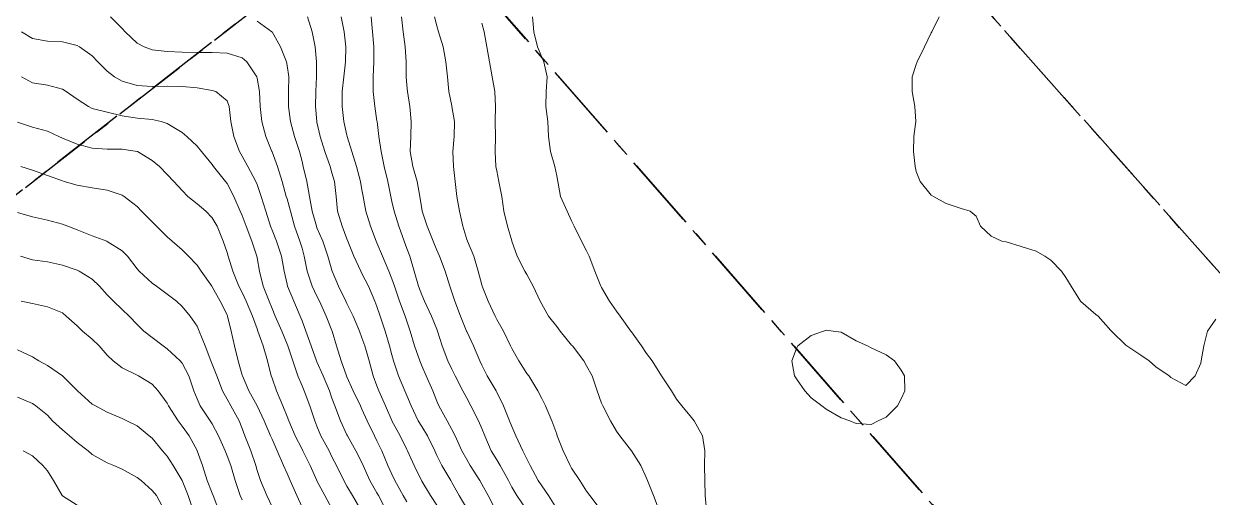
# Model space of a CAD drawing. Header units: centimetres. Extents: x 0 to 642158, y -847 to 649707.
# Drawn here: x 617182.96 to 617222.63, y 620418.69 to 620434.52 of the extents above; entities that cross this region are included whole.
import ezdxf

# ---------------------------------------------------------------- set-up
doc = ezdxf.new("R2010")
doc.units = ezdxf.units.CM
doc.header["$MEASUREMENT"] = 0
doc.linetypes.add('CENTERX2', pattern=[4, 2.5, -0.5, 0.5, -0.5])
doc.layers.add('SPW_parcellaire cadastral', color=7, linetype='CENTERX2', lineweight=25, true_color=0xff0542)
doc.layers.add('WAL_topographie 0.5', color=253, linetype='Continuous', lineweight=20)

msp = doc.modelspace()

# ---------------------------------------------------------------- linework, layer by layer
at = {"layer": 'SPW_parcellaire cadastral'}
for points in [[(617274.764, 620500.676), (617269.952, 620496.899), (617211.998, 620451.663), (617205.087, 620446.27), (617195.532, 620438.811), (617164.102, 620414.279), (617134.906, 620391.492), (617133.598, 620390.47), (617094.809, 620440.723), (617090.922, 620445.759), (617243.342, 620567.204), (617274.764, 620500.676)], [(617286.739, 620465.896), (617334.299, 620378.327), (617337.548, 620363.525), (617308.437, 620329.669), (617205.087, 620446.27), (617211.998, 620451.663), (617233.03, 620423.492), (617286.739, 620465.896)], [(617308.437, 620329.669), (617303.071, 620323.455), (617299.621, 620319.465), (617195.532, 620438.811), (617205.087, 620446.27), (617308.437, 620329.669)], [(617299.621, 620319.465), (617271.662, 620287.186), (617203.974, 620367.182), (617164.102, 620414.279), (617195.532, 620438.811), (617299.621, 620319.465)]]:
    msp.add_lwpolyline(points, dxfattribs=at)
at = {"layer": 'WAL_topographie 0.5'}
for points in [[(617185.857, 620434.75), (617186.25, 620434.359), (617186.35, 620434.25), (617186.75, 620433.872), (617186.978, 620433.75), (617187.25, 620433.649), (617187.75, 620433.596), (617188.25, 620433.567), (617188.75, 620433.555), (617189.25, 620433.559), (617189.75, 620433.534), (617190.25, 620433.381), (617190.409, 620433.25), (617190.739, 620432.75), (617190.75, 620432.704), (617190.831, 620432.25), (617190.85, 620431.75), (617190.905, 620431.25), (617191.046, 620430.75), (617191.247, 620430.25), (617191.25, 620430.244), (617191.432, 620429.75), (617191.584, 620429.25), (617191.725, 620428.75), (617191.75, 620428.663), (617191.861, 620428.25), (617192.003, 620427.75), (617192.18, 620427.25), (617192.25, 620427.015), (617192.327, 620426.75), (617192.42, 620426.25), (617192.589, 620425.75), (617192.75, 620425.416), (617192.829, 620425.25), (617193.056, 620424.75), (617193.25, 620424.266), (617193.257, 620424.25), (617193.399, 620423.75), (617193.555, 620423.25), (617193.739, 620422.75), (617193.75, 620422.723), (617193.956, 620422.25), (617194.199, 620421.75), (617194.25, 620421.64), (617194.425, 620421.25), (617194.665, 620420.75), (617194.75, 620420.584), (617194.91, 620420.25), (617195.118, 620419.75), (617195.25, 620419.462), (617195.352, 620419.25), (617195.625, 620418.75), (617195.75, 620418.537)], [(617190.75, 620434.601), (617191.247, 620434.25), (617191.25, 620434.247), (617191.537, 620433.75), (617191.729, 620433.25), (617191.75, 620433.123), (617191.805, 620432.75), (617191.797, 620432.25), (617191.801, 620431.75), (617191.867, 620431.25), (617192.004, 620430.75), (617192.166, 620430.25), (617192.25, 620429.912), (617192.293, 620429.75), (617192.411, 620429.25), (617192.501, 620428.75), (617192.584, 620428.25), (617192.728, 620427.75), (617192.75, 620427.693), (617192.941, 620427.25), (617193.108, 620426.75), (617193.25, 620426.28), (617193.26, 620426.25), (617193.47, 620425.75), (617193.71, 620425.25), (617193.75, 620425.171), (617193.958, 620424.75), (617194.165, 620424.25), (617194.25, 620424.022), (617194.347, 620423.75), (617194.492, 620423.25), (617194.626, 620422.75), (617194.75, 620422.415), (617194.81, 620422.25), (617195.033, 620421.75), (617195.25, 620421.257), (617195.253, 620421.25), (617195.523, 620420.75), (617195.75, 620420.286), (617195.769, 620420.25), (617195.992, 620419.75), (617196.238, 620419.25), (617196.25, 620419.229), (617196.544, 620418.75), (617196.75, 620418.424)], [(617192.43, 620434.75), (617192.584, 620434.25), (617192.686, 620433.75), (617192.736, 620433.25), (617192.733, 620432.75), (617192.71, 620432.25), (617192.705, 620431.75), (617192.746, 620431.25), (617192.75, 620431.23), (617192.854, 620430.75), (617193.012, 620430.25), (617193.187, 620429.75), (617193.25, 620429.533), (617193.33, 620429.25), (617193.386, 620428.75), (617193.435, 620428.25), (617193.59, 620427.75), (617193.75, 620427.326), (617193.778, 620427.25), (617193.978, 620426.75), (617194.211, 620426.25), (617194.25, 620426.174), (617194.464, 620425.75), (617194.679, 620425.25), (617194.75, 620425.064), (617194.859, 620424.75), (617195.029, 620424.25), (617195.172, 620423.75), (617195.25, 620423.457), (617195.309, 620423.25), (617195.475, 620422.75), (617195.684, 620422.25), (617195.75, 620422.091), (617195.889, 620421.75), (617196.13, 620421.25), (617196.25, 620421.056), (617196.437, 620420.75), (617196.679, 620420.25), (617196.75, 620420.093), (617196.914, 620419.75), (617197.214, 620419.25), (617197.25, 620419.19), (617197.499, 620418.75), (617197.75, 620418.32)], [(617193.553, 620434.75), (617193.658, 620434.25), (617193.709, 620433.75), (617193.697, 620433.25), (617193.645, 620432.75), (617193.592, 620432.25), (617193.589, 620431.75), (617193.651, 620431.25), (617193.75, 620430.795), (617193.76, 620430.75), (617193.91, 620430.25), (617194.065, 620429.75), (617194.198, 620429.25), (617194.25, 620428.964), (617194.29, 620428.75), (617194.384, 620428.25), (617194.536, 620427.75), (617194.727, 620427.25), (617194.75, 620427.196), (617194.931, 620426.75), (617195.146, 620426.25), (617195.25, 620425.99), (617195.335, 620425.75), (617195.509, 620425.25), (617195.694, 620424.75), (617195.75, 620424.576), (617195.862, 620424.25), (617196.008, 620423.75), (617196.18, 620423.25), (617196.25, 620423.084), (617196.398, 620422.75), (617196.615, 620422.25), (617196.75, 620421.906), (617196.817, 620421.75), (617197.092, 620421.25), (617197.25, 620420.955), (617197.357, 620420.75), (617197.585, 620420.25), (617197.75, 620419.951), (617197.866, 620419.75), (617198.181, 620419.25), (617198.25, 620419.127), (617198.458, 620418.75), (617198.722, 620418.25)], [(617194.553, 620434.75), (617194.604, 620434.25), (617194.648, 620433.75), (617194.65, 620433.25), (617194.62, 620432.75), (617194.627, 620432.25), (617194.686, 620431.75), (617194.75, 620431.271), (617194.753, 620431.25), (617194.819, 620430.75), (617194.895, 620430.25), (617194.993, 620429.75), (617195.109, 620429.25), (617195.21, 620428.75), (617195.25, 620428.578), (617195.323, 620428.25), (617195.478, 620427.75), (617195.664, 620427.25), (617195.75, 620427.008), (617195.846, 620426.75), (617195.997, 620426.25), (617196.142, 620425.75), (617196.25, 620425.464), (617196.341, 620425.25), (617196.576, 620424.75), (617196.75, 620424.308), (617196.773, 620424.25), (617196.931, 620423.75), (617197.122, 620423.25), (617197.25, 620422.978), (617197.364, 620422.75), (617197.62, 620422.25), (617197.75, 620422.004), (617197.888, 620421.75), (617198.142, 620421.25), (617198.25, 620420.992), (617198.347, 620420.75), (617198.568, 620420.25), (617198.75, 620419.947), (617198.864, 620419.75), (617199.138, 620419.25), (617199.25, 620419.036), (617199.418, 620418.75), (617199.75, 620418.261)], [(617195.567, 620434.75), (617195.627, 620434.25), (617195.698, 620433.75), (617195.725, 620433.25), (617195.723, 620432.75), (617195.75, 620432.469), (617195.774, 620432.25), (617195.853, 620431.75), (617195.898, 620431.25), (617195.88, 620430.75), (617195.863, 620430.25), (617195.949, 620429.75), (617196.092, 620429.25), (617196.184, 620428.75), (617196.25, 620428.337), (617196.266, 620428.25), (617196.427, 620427.75), (617196.623, 620427.25), (617196.75, 620426.952), (617196.839, 620426.75), (617197.027, 620426.25), (617197.183, 620425.75), (617197.25, 620425.553), (617197.35, 620425.25), (617197.544, 620424.75), (617197.742, 620424.25), (617197.75, 620424.231), (617197.97, 620423.75), (617198.185, 620423.25), (617198.25, 620423.11), (617198.433, 620422.75), (617198.726, 620422.25), (617198.75, 620422.203), (617198.979, 620421.75), (617199.176, 620421.25), (617199.25, 620421.059), (617199.383, 620420.75), (617199.62, 620420.25), (617199.75, 620419.98), (617199.866, 620419.75), (617200.135, 620419.25), (617200.25, 620419.078), (617200.474, 620418.75), (617200.75, 620418.302)], [(617196.676, 620434.75), (617196.75, 620434.453), (617196.81, 620434.25), (617196.964, 620433.75), (617197.056, 620433.25), (617197.103, 620432.75), (617197.154, 620432.25), (617197.25, 620431.775), (617197.255, 620431.75), (617197.345, 620431.25), (617197.333, 620430.75), (617197.286, 620430.25), (617197.305, 620429.75), (617197.358, 620429.25), (617197.417, 620428.75), (617197.507, 620428.25), (617197.615, 620427.75), (617197.75, 620427.312), (617197.772, 620427.25), (617197.983, 620426.75), (617198.13, 620426.25), (617198.25, 620425.789), (617198.261, 620425.75), (617198.464, 620425.25), (617198.694, 620424.75), (617198.75, 620424.639), (617198.973, 620424.25), (617199.206, 620423.75), (617199.25, 620423.661), (617199.483, 620423.25), (617199.75, 620422.834), (617199.816, 620422.75), (617200.123, 620422.25), (617200.25, 620421.994), (617200.38, 620421.75), (617200.588, 620421.25), (617200.75, 620420.802), (617200.768, 620420.75), (617200.963, 620420.25), (617201.202, 620419.75), (617201.25, 620419.668), (617201.523, 620419.25), (617201.75, 620418.901), (617201.862, 620418.75), (617202.238, 620418.25)], [(617198.25, 620434.534), (617198.333, 620434.25), (617198.424, 620433.75), (617198.512, 620433.25), (617198.601, 620432.75), (617198.686, 620432.25), (617198.706, 620431.75), (617198.698, 620431.25), (617198.703, 620430.75), (617198.697, 620430.25), (617198.722, 620429.75), (617198.75, 620429.601), (617198.823, 620429.25), (617198.917, 620428.75), (617198.99, 620428.25), (617199.107, 620427.75), (617199.25, 620427.269), (617199.256, 620427.25), (617199.437, 620426.75), (617199.687, 620426.25), (617199.75, 620426.139), (617199.966, 620425.75), (617200.198, 620425.25), (617200.25, 620425.148), (617200.481, 620424.75), (617200.75, 620424.4), (617200.872, 620424.25), (617201.25, 620423.782), (617201.275, 620423.75), (617201.653, 620423.25), (617201.75, 620423.085), (617201.931, 620422.75), (617202.105, 620422.25), (617202.25, 620421.843), (617202.289, 620421.75), (617202.545, 620421.25), (617202.75, 620420.906), (617202.854, 620420.75), (617203.246, 620420.25), (617203.25, 620420.245), (617203.557, 620419.75), (617203.75, 620419.329), (617203.781, 620419.25), (617203.978, 620418.75), (617204.168, 620418.25)], [(617199.941, 620434.75), (617199.988, 620434.25), (617200.108, 620433.75), (617200.25, 620433.407), (617200.32, 620433.25), (617200.431, 620432.75), (617200.399, 620432.25), (617200.392, 620431.75), (617200.46, 620431.25), (617200.478, 620430.75), (617200.54, 620430.25), (617200.69, 620429.75), (617200.75, 620429.436), (617200.784, 620429.25), (617200.877, 620428.75), (617201.104, 620428.25), (617201.25, 620427.934), (617201.338, 620427.75), (617201.582, 620427.25), (617201.75, 620426.935), (617201.838, 620426.75), (617202.023, 620426.25), (617202.221, 620425.75), (617202.25, 620425.705), (617202.511, 620425.25), (617202.75, 620424.912), (617202.868, 620424.75), (617203.231, 620424.25), (617203.25, 620424.22), (617203.577, 620423.75), (617203.75, 620423.497), (617203.936, 620423.25), (617204.25, 620422.756), (617204.254, 620422.75), (617204.578, 620422.25), (617204.75, 620421.976), (617204.925, 620421.75), (617205.25, 620421.364), (617205.336, 620421.25), (617205.613, 620420.75), (617205.692, 620420.25), (617205.684, 620419.75), (617205.692, 620419.25), (617205.711, 620418.75), (617205.75, 620418.275)], [(617213.519, 620434.75), (617213.271, 620434.25), (617213.25, 620434.212), (617213.025, 620433.75), (617212.78, 620433.25), (617212.75, 620433.162), (617212.619, 620432.75), (617212.62, 620432.25), (617212.709, 620431.75), (617212.734, 620431.25), (617212.677, 620430.75), (617212.664, 620430.25), (617212.718, 620429.75), (617212.75, 620429.583), (617212.885, 620429.25), (617213.25, 620428.785), (617213.327, 620428.75), (617213.75, 620428.511), (617214.25, 620428.35), (617214.55, 620428.25), (617214.75, 620428.083), (617214.893, 620427.75), (617215.25, 620427.417), (617215.607, 620427.25), (617215.75, 620427.231), (617216.25, 620427.08), (617216.75, 620426.924), (617217.049, 620426.75), (617217.25, 620426.62), (617217.603, 620426.25), (617217.75, 620426.038), (617217.924, 620425.75), (617218.236, 620425.25), (617218.25, 620425.234), (617218.75, 620424.807), (617218.824, 620424.75), (617219.25, 620424.267), (617219.267, 620424.25), (617219.75, 620423.772), (617219.783, 620423.75), (617220.25, 620423.444), (617220.523, 620423.25), (617220.75, 620423.055), (617221.193, 620422.75), (617221.25, 620422.692), (617221.75, 620422.433), (617222.06, 620422.75), (617222.25, 620423.171), (617222.26, 620423.25), (617222.348, 620423.75), (617222.471, 620424.25), (617222.75, 620424.647)], [(617182.889, 620434.25), (617183.25, 620434.029), (617183.75, 620433.94), (617184.25, 620433.911), (617184.75, 620433.791), (617184.825, 620433.75), (617185.25, 620433.443), (617185.438, 620433.25), (617185.75, 620432.939), (617185.996, 620432.75), (617186.25, 620432.604), (617186.75, 620432.452), (617187.25, 620432.426), (617187.75, 620432.438), (617188.25, 620432.421), (617188.75, 620432.373), (617189.25, 620432.293), (617189.369, 620432.25), (617189.75, 620431.94), (617189.823, 620431.75), (617189.878, 620431.25), (617189.971, 620430.75), (617190.158, 620430.25), (617190.25, 620430.097), (617190.437, 620429.75), (617190.711, 620429.25), (617190.75, 620429.149), (617190.891, 620428.75), (617191.039, 620428.25), (617191.201, 620427.75), (617191.25, 620427.624), (617191.393, 620427.25), (617191.563, 620426.75), (617191.651, 620426.25), (617191.75, 620425.817), (617191.766, 620425.75), (617191.982, 620425.25), (617192.192, 620424.75), (617192.25, 620424.593), (617192.374, 620424.25), (617192.55, 620423.75), (617192.737, 620423.25), (617192.75, 620423.221), (617192.952, 620422.75), (617193.162, 620422.25), (617193.25, 620422.004), (617193.345, 620421.75), (617193.532, 620421.25), (617193.75, 620420.781), (617193.765, 620420.75), (617194.05, 620420.25), (617194.25, 620419.85), (617194.295, 620419.75), (617194.513, 620419.25), (617194.75, 620418.837), (617194.798, 620418.75), (617195.059, 620418.25)], [(617182.886, 620432.75), (617183.25, 620432.549), (617183.75, 620432.462), (617184.25, 620432.336), (617184.378, 620432.25), (617184.75, 620431.998), (617185.127, 620431.75), (617185.25, 620431.69), (617185.75, 620431.562), (617186.25, 620431.443), (617186.75, 620431.363), (617187.25, 620431.317), (617187.544, 620431.25), (617187.75, 620431.187), (617188.25, 620430.888), (617188.408, 620430.75), (617188.75, 620430.428), (617188.89, 620430.25), (617189.25, 620429.82), (617189.301, 620429.75), (617189.695, 620429.25), (617189.75, 620429.175), (617189.973, 620428.75), (617190.191, 620428.25), (617190.25, 620428.112), (617190.391, 620427.75), (617190.58, 620427.25), (617190.739, 620426.75), (617190.75, 620426.695), (617190.83, 620426.25), (617190.957, 620425.75), (617191.151, 620425.25), (617191.25, 620425.006), (617191.359, 620424.75), (617191.572, 620424.25), (617191.75, 620423.814), (617191.776, 620423.75), (617191.94, 620423.25), (617192.115, 620422.75), (617192.25, 620422.421), (617192.323, 620422.25), (617192.515, 620421.75), (617192.676, 620421.25), (617192.75, 620421.07), (617192.882, 620420.75), (617193.152, 620420.25), (617193.25, 620420.047), (617193.399, 620419.75), (617193.641, 620419.25), (617193.75, 620419.065), (617193.933, 620418.75), (617194.22, 620418.25)], [(617182.75, 620431.228), (617183.25, 620431.064), (617183.75, 620430.925), (617184.138, 620430.75), (617184.25, 620430.699), (617184.75, 620430.491), (617185.25, 620430.362), (617185.75, 620430.33), (617186.25, 620430.333), (617186.75, 620430.253), (617186.757, 620430.25), (617187.25, 620429.954), (617187.49, 620429.75), (617187.75, 620429.482), (617187.972, 620429.25), (617188.25, 620428.943), (617188.444, 620428.75), (617188.75, 620428.503), (617189.04, 620428.25), (617189.25, 620428.034), (617189.415, 620427.75), (617189.615, 620427.25), (617189.75, 620426.872), (617189.785, 620426.75), (617189.945, 620426.25), (617190.142, 620425.75), (617190.25, 620425.539), (617190.387, 620425.25), (617190.595, 620424.75), (617190.75, 620424.328), (617190.779, 620424.25), (617190.957, 620423.75), (617191.098, 620423.25), (617191.22, 620422.75), (617191.25, 620422.671), (617191.395, 620422.25), (617191.606, 620421.75), (617191.75, 620421.397), (617191.81, 620421.25), (617192.024, 620420.75), (617192.25, 620420.298), (617192.275, 620420.25), (617192.519, 620419.75), (617192.748, 620419.25), (617192.75, 620419.246), (617193.016, 620418.75), (617193.25, 620418.318)], [(617182.86, 620429.75), (617183.25, 620429.626), (617183.75, 620429.449), (617184.25, 620429.268), (617184.312, 620429.25), (617184.75, 620429.129), (617185.25, 620429.034), (617185.75, 620428.958), (617186.25, 620428.793), (617186.311, 620428.75), (617186.75, 620428.407), (617186.894, 620428.25), (617187.25, 620427.902), (617187.395, 620427.75), (617187.75, 620427.395), (617187.919, 620427.25), (617188.25, 620426.963), (617188.457, 620426.75), (617188.75, 620426.454), (617188.889, 620426.25), (617189.236, 620425.75), (617189.25, 620425.73), (617189.522, 620425.25), (617189.75, 620424.788), (617189.766, 620424.75), (617189.887, 620424.25), (617189.993, 620423.75), (617190.118, 620423.25), (617190.25, 620422.779), (617190.258, 620422.75), (617190.478, 620422.25), (617190.749, 620421.75), (617190.75, 620421.748), (617190.982, 620421.25), (617191.2, 620420.75), (617191.25, 620420.63), (617191.416, 620420.25), (617191.636, 620419.75), (617191.75, 620419.486), (617191.85, 620419.25), (617192.08, 620418.75), (617192.25, 620418.363)], [(617182.75, 620428.21), (617183.25, 620428.062), (617183.75, 620427.951), (617184.25, 620427.824), (617184.432, 620427.75), (617184.75, 620427.63), (617185.25, 620427.428), (617185.74, 620427.25), (617185.75, 620427.246), (617186.25, 620426.935), (617186.425, 620426.75), (617186.75, 620426.332), (617186.815, 620426.25), (617187.25, 620425.854), (617187.39, 620425.75), (617187.75, 620425.476), (617188.057, 620425.25), (617188.25, 620425.072), (617188.522, 620424.75), (617188.75, 620424.411), (617188.822, 620424.25), (617189.013, 620423.75), (617189.207, 620423.25), (617189.25, 620423.145), (617189.406, 620422.75), (617189.597, 620422.25), (617189.75, 620421.971), (617189.873, 620421.75), (617190.149, 620421.25), (617190.25, 620420.997), (617190.345, 620420.75), (617190.539, 620420.25), (617190.703, 620419.75), (617190.75, 620419.591), (617190.867, 620419.25), (617191.074, 620418.75), (617191.25, 620418.379)], [(617182.849, 620426.75), (617183.25, 620426.633), (617183.75, 620426.564), (617184.25, 620426.448), (617184.75, 620426.281), (617184.817, 620426.25), (617185.25, 620425.984), (617185.485, 620425.75), (617185.75, 620425.457), (617185.959, 620425.25), (617186.25, 620424.969), (617186.484, 620424.75), (617186.75, 620424.465), (617186.966, 620424.25), (617187.25, 620424.033), (617187.617, 620423.75), (617187.75, 620423.657), (617188.184, 620423.25), (617188.25, 620423.171), (617188.475, 620422.75), (617188.643, 620422.25), (617188.75, 620421.988), (617188.848, 620421.75), (617189.187, 620421.25), (617189.25, 620421.15), (617189.462, 620420.75), (617189.68, 620420.25), (617189.75, 620420.074), (617189.873, 620419.75), (617190.022, 620419.25), (617190.191, 620418.75), (617190.25, 620418.605)], [(617182.877, 620425.25), (617183.25, 620425.166), (617183.75, 620425.063), (617184.25, 620424.859), (617184.383, 620424.75), (617184.75, 620424.424), (617184.926, 620424.25), (617185.25, 620423.975), (617185.478, 620423.75), (617185.75, 620423.441), (617185.949, 620423.25), (617186.25, 620423.019), (617186.75, 620422.772), (617186.791, 620422.75), (617187.25, 620422.477), (617187.448, 620422.25), (617187.75, 620421.839), (617187.797, 620421.75), (617188.121, 620421.25), (617188.25, 620421.07), (617188.48, 620420.75), (617188.75, 620420.255), (617188.752, 620420.25), (617188.923, 620419.75), (617189.089, 620419.25), (617189.25, 620418.827), (617189.281, 620418.75), (617189.476, 620418.25)], [(617211.482, 620421.25), (617211.25, 620421.13), (617210.75, 620421.161), (617210.538, 620421.25), (617210.25, 620421.346), (617209.75, 620421.637), (617209.601, 620421.75), (617209.25, 620422.015), (617209.029, 620422.25), (617208.75, 620422.653), (617208.694, 620422.75), (617208.603, 620423.25), (617208.75, 620423.667), (617208.795, 620423.75), (617209.25, 620424.105), (617209.653, 620424.25), (617209.75, 620424.278), (617209.981, 620424.25), (617210.25, 620424.213), (617210.75, 620423.924), (617211.123, 620423.75), (617211.25, 620423.683), (617211.75, 620423.449), (617212.028, 620423.25), (617212.25, 620422.945), (617212.362, 620422.75), (617212.369, 620422.25), (617212.25, 620421.981), (617212.125, 620421.75), (617211.75, 620421.367), (617211.482, 620421.25)], [(617182.75, 620423.623), (617183.25, 620423.39), (617183.468, 620423.25), (617183.75, 620423.1), (617184.25, 620422.756), (617184.256, 620422.75), (617184.75, 620422.262), (617184.76, 620422.25), (617185.25, 620421.81), (617185.355, 620421.75), (617185.75, 620421.54), (617186.25, 620421.321), (617186.402, 620421.25), (617186.75, 620421.08), (617187.153, 620420.75), (617187.25, 620420.67), (617187.591, 620420.25), (617187.75, 620420.071), (617187.951, 620419.75), (617188.25, 620419.259), (617188.254, 620419.25), (617188.455, 620418.75), (617188.621, 620418.25)], [(617182.75, 620422.034), (617183.25, 620421.829), (617183.367, 620421.75), (617183.75, 620421.438), (617183.926, 620421.25), (617184.25, 620420.945), (617184.49, 620420.75), (617184.75, 620420.525), (617185.108, 620420.25), (617185.25, 620420.124), (617185.75, 620419.842), (617185.964, 620419.75), (617186.25, 620419.638), (617186.75, 620419.353), (617186.881, 620419.25), (617187.25, 620418.922), (617187.392, 620418.75), (617187.662, 620418.25)], [(617182.938, 620420.25), (617183.25, 620420.083), (617183.601, 620419.75), (617183.75, 620419.581), (617183.952, 620419.25), (617184.246, 620418.75), (617184.25, 620418.746), (617184.75, 620418.431)]]:
    msp.add_lwpolyline(points, dxfattribs=at)

doc.saveas('drawing.dxf')
